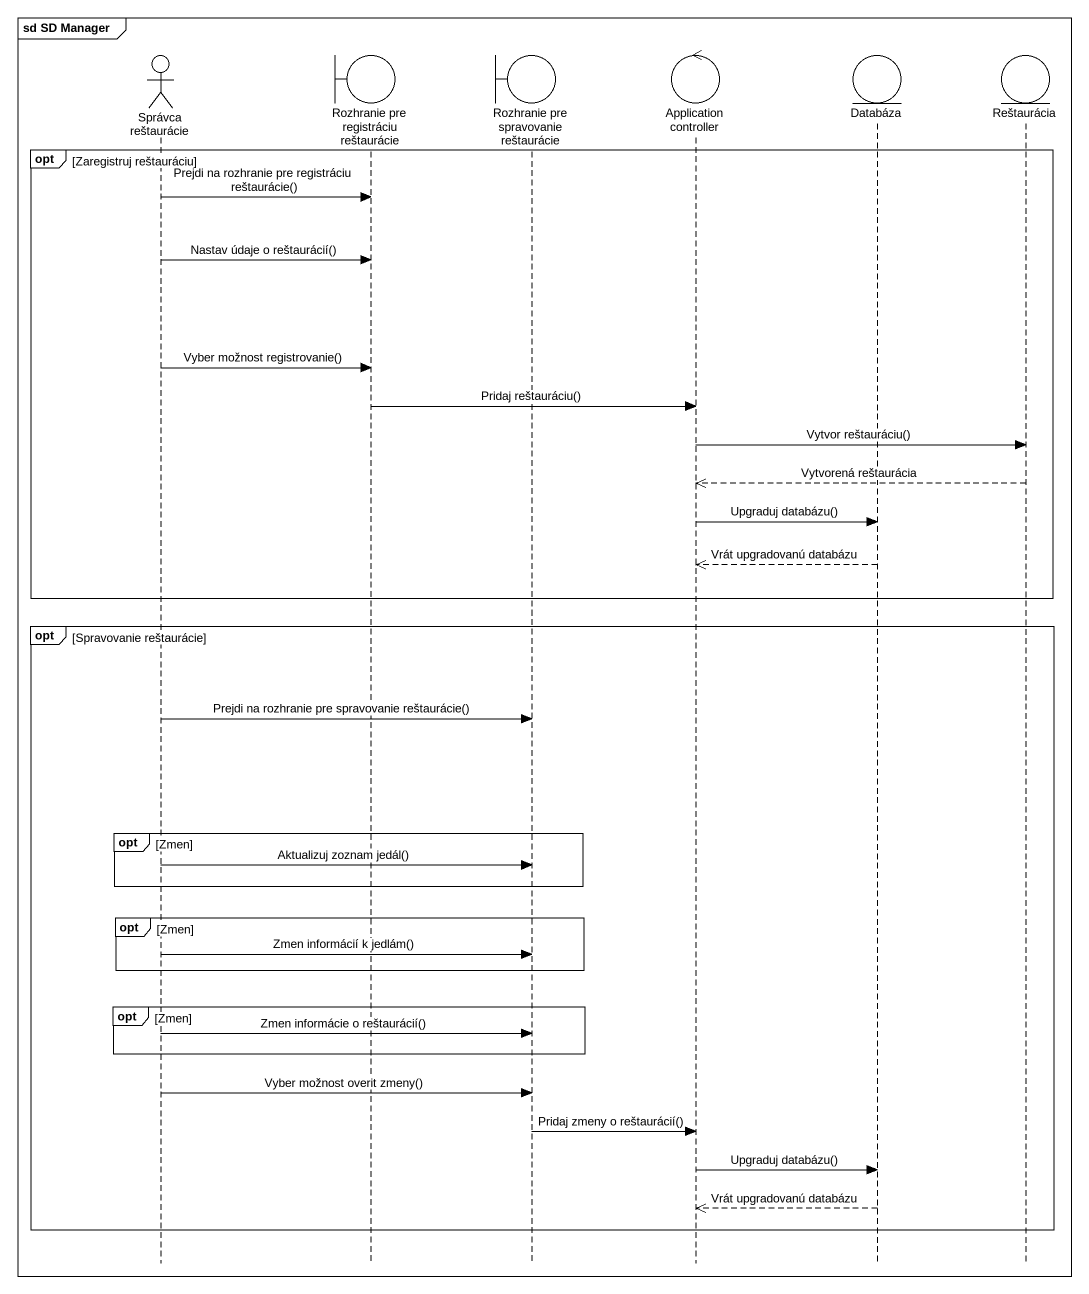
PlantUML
@startuml
mainframe sd SD Manager
hide footbox
actor "Správca reštaurácie" as Správca_reštaurácie
boundary "Rozhranie pre registráciu reštaurácie" as Rozhranie_pre_registráciu
boundary "Rozhranie pre spravovanie reštaurácie" as Rozhranie_pre_spravovanie
control "Application controller" as Application_controller
entity Databáza
entity Reštaurácia

opt Zaregistruj reštauráciu
  Správca_reštaurácie -> Rozhranie_pre_registráciu : Prejdi na rozhranie pre registráciu reštaurácie()
  Správca_reštaurácie -> Rozhranie_pre_registráciu : Nastav údaje o reštaurácií()
  Správca_reštaurácie -> Rozhranie_pre_registráciu : Vyber možnost registrovanie()
  Rozhranie_pre_registráciu -> Application_controller : Pridaj reštauráciu()
  Application_controller -> Reštaurácia : Vytvor reštauráciu()
  Reštaurácia -->> Application_controller : Vytvorená reštaurácia
  Application_controller -> Databáza : Upgraduj databázu()
  Databáza -->> Application_controller : Vrát upgradovanú databázu
end
opt Spravovanie reštaurácie
  Správca_reštaurácie -> Rozhranie_pre_spravovanie : Prejdi na rozhranie pre spravovanie reštaurácie()
  opt Zmen
    Správca_reštaurácie -> Rozhranie_pre_spravovanie : Aktualizuj zoznam jedál()
  end
  opt Zmen
    Správca_reštaurácie -> Rozhranie_pre_spravovanie : Zmen informácií k jedlám()
  end
  opt Zmen
    Správca_reštaurácie -> Rozhranie_pre_spravovanie : Zmen informácie o reštaurácií()
  end
  Správca_reštaurácie -> Rozhranie_pre_spravovanie : Vyber možnost overit zmeny()
  Rozhranie_pre_spravovanie -> Application_controller : Pridaj zmeny o reštaurácií()
  Application_controller -> Databáza : Upgraduj databázu()
  Databáza -->> Application_controller : Vrát upgradovanú databázu
end
@enduml
